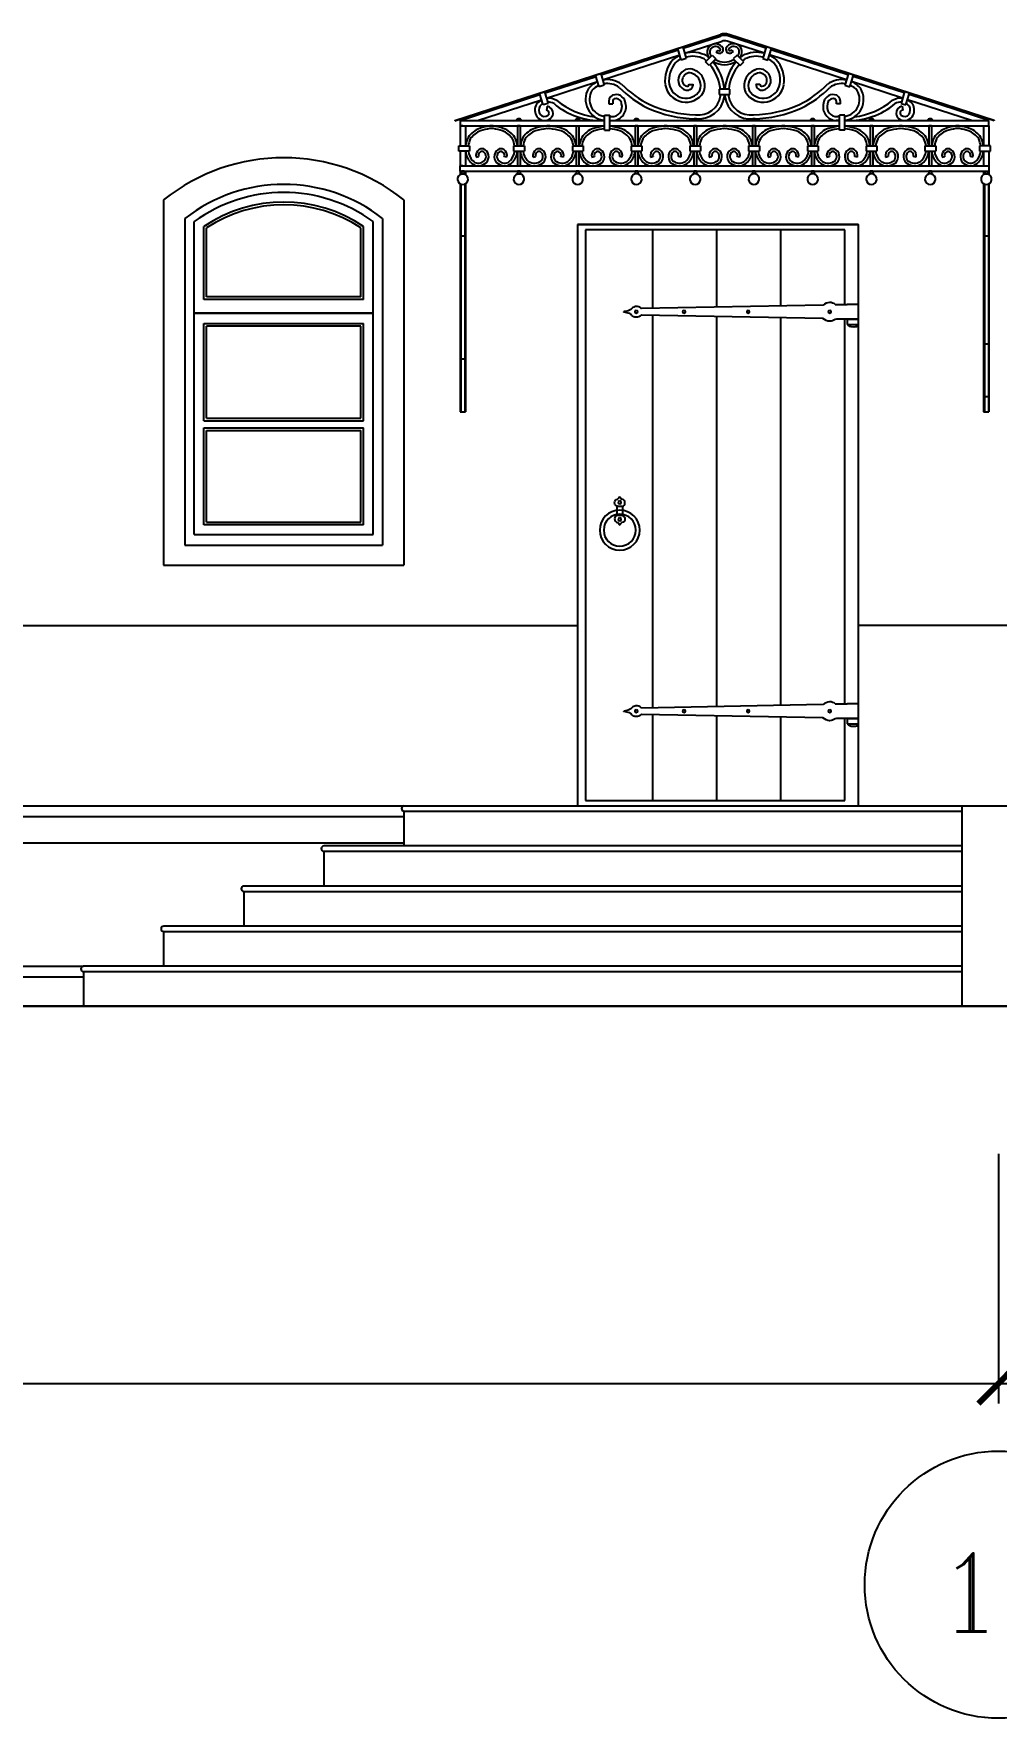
# Model space of a CAD drawing. Header units: millimetres. Extents: x 60 to 102290, y 34 to 65730.
# Drawn here: x 40968 to 44572, y 48708 to 55011 of the extents above; entities that cross this region are included whole.
import ezdxf

# ---------------------------------------------------------------- set-up
doc = ezdxf.new("R2010")
doc.units = ezdxf.units.MM
doc.linetypes.add('GOST2.303 6', pattern=[12, 8, -1.5, 1, -1.5])
doc.layers.add('axes', color=40, linetype='GOST2.303 6')
doc.layers.add('dim', color=4, linetype='Continuous')
doc.styles.add('GOST 2.304', font='romanc.shx', dxfattribs={"oblique": 15})
doc.dimstyles.new('SPDS', dxfattribs={"dimscale": 100, "dimtxt": 2.5, "dimasz": 1.5, "dimexe": 0.75, "dimexo": 0.625, "dimtad": 1, "dimdec": 0, "dimrnd": 0.001, "dimtxsty": 'GOST 2.304', "dimblk": 'ARCHTICK', "dimcen": 2.5, "dimdle": 0.75, "dimadec": 0, "dimazin": 2, "dimtfac": 0.75, "dimtdec": 0, "dimtmove": 1, "dimatfit": 3, "dimfxl": 1.25, "dimtolj": 1, "dimarcsym": 0})

# ---------------------------------------------------------------- blocks, each defined once
blk = doc.blocks.new('_ArchTick')
at = {"color": 0, "linetype": 'ByBlock', "const_width": 0.15}
blk.add_lwpolyline([(-0.5, -0.5), (0.5, 0.5)], dxfattribs=at)
blk = doc.blocks.new('*D5')
at = {"layer": 'Defpoints', "color": 0, "ltscale": 100, "transparency": 16777216}
for p in [(44579.6, 50883), (7379.6, 50856.3), (44579.6, 49960.4)]:
    blk.add_point(p, dxfattribs=at)
at = {"layer": 'dim', "color": 0, "lineweight": -2, "ltscale": 100, "transparency": 16777216}
for p, q in [((44579.6, 50820.5), (44579.6, 49885.4)), ((7379.6, 50793.8), (7379.6, 49885.4)), ((7304.6, 49960.4), (44654.6, 49960.4))]:
    blk.add_line(p, q, dxfattribs=at)
at = {"layer": 'dim', "color": 0, "lineweight": -2, "ltscale": 100, "transparency": 16777216, "xscale": 150, "yscale": 150, "zscale": 150, "rotation": 180}
blk.add_blockref('_ArchTick', (7379.6, 49960.4), dxfattribs=at)
at = {"layer": 'dim', "color": 0, "lineweight": -2, "ltscale": 100, "transparency": 16777216, "xscale": 150, "yscale": 150, "zscale": 150}
blk.add_blockref('_ArchTick', (44579.6, 49960.4), dxfattribs=at)
at = {"layer": 'dim', "color": 0, "ltscale": 100, "transparency": 16777216, "insert": (25979.6, 50147.9), "char_height": 250, "attachment_point": 5, "style": 'GOST 2.304'}
blk.add_mtext('\\A1;37200', dxfattribs=at)

msp = doc.modelspace()

# ---------------------------------------------------------------- linework, layer by layer
at = {"ltscale": 100}
for p, q in [((42544.6, 54686.2), (43539.2, 55008.7)), ((44564.6, 54686.2), (43570, 55008.7)), ((41454.2, 54389.1), (41454.2, 53022)), ((42354.2, 54389.1), (42354.2, 53022)), ((41534.2, 54319.4), (41534.2, 53097)), ((42274.2, 54319.4), (42274.2, 53097)), ((43004.6, 54297), (43004.6, 52122)), ((44054.6, 54297), (43004.6, 54297)), ((43004.6, 54297), (43004.6, 52122)), ((43004.6, 54297), (43004.6, 52122)), ((44054.6, 54297), (43004.6, 54297)), ((44054.6, 54297), (44054.6, 52122)), ((44054.6, 54297), (44054.6, 52122)), ((44054.6, 54297), (44054.6, 52122)), ((41534.2, 53097), (42274.2, 53097)), ((41534.2, 53097), (42274.2, 53097)), ((41454.2, 53022), (42354.2, 53022)), ((39187.4, 52797), (41043.1, 52797)), ((41043.1, 52797), (43004.6, 52797)), ((45339.6, 52797), (44054.2, 52797)), ((37429, 52122), (41043.1, 52122)), ((41043.1, 52122), (45339.6, 52122)), ((42354.6, 51972), (42354.6, 52102)), ((44444.2, 51372), (44444.2, 52122)), ((41043.1, 51982), (37429, 51982)), ((42354.6, 51982), (41043.1, 51982)), ((44444.2, 51972), (42054.6, 51972)), ((42054.6, 51952), (42054.6, 51822)), ((44444.2, 51822), (41754.6, 51822)), ((41754.6, 51802), (41754.6, 51672)), ((44444.2, 51672), (41454.6, 51672)), ((41454.6, 51652), (41454.6, 51522)), ((37267.5, 51522), (41154.6, 51522)), ((44444.2, 51522), (41154.6, 51522)), ((41154.6, 51502), (41154.6, 51372)), ((29324.8, 51481.8), (41154.6, 51481.8)), ((48277.5, 51372), (3667.2, 51372)), ((6499.3, 51372), (45459.6, 51372))]:
    msp.add_line(p, q, dxfattribs=at)
at = {"ltscale": 4}
for p, q in [((42544.6, 54685.1), (43539.2, 55007.6)), ((43399.6, 54957.1), (43539.2, 55002.4)), ((43405.3, 54937.9), (43545.3, 54983.3)), ((43703.8, 54937.9), (43563.8, 54983.3)), ((44564.6, 54685.1), (43570, 55007.6)), ((43709.5, 54957.1), (43570, 55002.4)), ((43092.4, 54857.5), (43380.7, 54951)), ((43098.1, 54838.3), (43386.6, 54931.9)), ((43379.3, 54955.8), (43398.2, 54961.9)), ((43392.6, 54912.4), (43379.3, 54955.8)), ((43411.2, 54918.1), (43392.6, 54912.4)), ((43398.2, 54961.9), (43411.2, 54918.1)), ((43482.8, 54906.2), (43507.8, 54930.9)), ((43496.6, 54892), (43482.8, 54906.2)), ((43521.8, 54916.6), (43496.6, 54892)), ((43507.8, 54930.9), (43521.8, 54916.6)), ((43522.8, 54944.3), (43531.3, 54949.5)), ((43577.7, 54950.1), (43586.3, 54945.1)), ((43601.3, 54930.9), (43587.4, 54916.6)), ((43587.4, 54916.6), (43612.5, 54892)), ((43626.4, 54906.2), (43601.3, 54930.9)), ((43612.5, 54892), (43626.4, 54906.2)), ((43710.9, 54961.9), (43698, 54918.1)), ((43698, 54918.1), (43716.5, 54912.4)), ((43729.9, 54955.8), (43710.9, 54961.9)), ((43716.5, 54912.4), (43729.9, 54955.8)), ((44011.1, 54838.3), (43722.5, 54931.9)), ((44016.7, 54857.5), (43728.4, 54951)), ((42882.4, 54789.4), (43073.5, 54851.4)), ((43072, 54856.1), (43091, 54862.3)), ((43085.4, 54812.8), (43072, 54856.1)), ((43091, 54862.3), (43103.9, 54818.5)), ((44018.2, 54862.3), (44005.2, 54818.5)), ((44037.1, 54856.1), (44018.2, 54862.3)), ((44023.8, 54812.8), (44037.1, 54856.1)), ((44226.8, 54789.4), (44035.7, 54851.4)), ((42564.6, 54686.4), (42863.4, 54783.3)), ((42862, 54788), (42881, 54794)), ((42875.4, 54744.4), (42862, 54788)), ((42881, 54794), (42894, 54750.1)), ((42888, 54770.2), (43079.4, 54832.3)), ((43103.9, 54818.5), (43085.4, 54812.8)), ((43422, 54821.5), (43437, 54821.5)), ((43574.5, 54803.7), (43534.4, 54803.7)), ((43534.4, 54803.7), (43534.4, 54783.7)), ((43534.4, 54783.7), (43574.5, 54783.7)), ((43574.5, 54783.7), (43574.5, 54803.7)), ((43687.2, 54821.5), (43672.2, 54821.5)), ((44005.2, 54818.5), (44023.8, 54812.8)), ((44221.1, 54770.2), (44029.8, 54832.3)), ((44228.2, 54794.2), (44215.2, 54750.1)), ((44247.2, 54788), (44228.2, 54794.2)), ((44233.7, 54744.4), (44247.2, 54788)), ((44544.6, 54686.4), (44245.7, 54783.3)), ((42629.4, 54686.4), (42869.3, 54764.1)), ((42894, 54750.1), (42875.4, 54744.4)), ((42889.8, 54739.7), (42887.4, 54724.9)), ((43120.8, 54748.5), (43135.8, 54748.9)), ((43988.4, 54748.5), (43973.4, 54748.9)), ((44215.2, 54750.1), (44233.7, 54744.4)), ((44219.3, 54739.7), (44221.8, 54724.9)), ((44479.7, 54686.4), (44239.8, 54764.1)), ((42544.6, 54686.2), (42544.6, 54685.1)), ((42564.6, 54686.4), (43104.6, 54686.4)), ((42564.6, 54686.4), (42564.6, 54666.4)), ((42564.6, 54666.4), (42864.7, 54666.4)), ((42584.4, 54666.4), (42584.4, 54591)), ((42864.7, 54666.4), (43104.6, 54666.4)), ((43104.6, 54650.2), (43104.6, 54706.6)), ((43104.6, 54706.6), (43124.6, 54706.6)), ((43104.6, 54650.2), (43124.6, 54650.2)), ((43124.6, 54650.2), (43124.6, 54706.6)), ((43124.6, 54701.4), (43131.1, 54701.4)), ((43124.6, 54686.4), (43984.6, 54686.4)), ((43124.6, 54686.4), (43136.7, 54686.4)), ((43124.6, 54666.4), (43166, 54666.4)), ((43166, 54666.4), (43615.7, 54666.4)), ((43615.7, 54666.4), (43984.6, 54666.4)), ((43984.6, 54686.4), (43972.4, 54686.4)), ((43984.6, 54701.4), (43978.1, 54701.4)), ((43984.6, 54650.2), (43984.6, 54706.6)), ((44004.6, 54706.6), (43984.6, 54706.6)), ((44004.6, 54650.2), (43984.6, 54650.2)), ((44004.6, 54650.2), (44004.6, 54706.6)), ((44004.6, 54686.4), (44544.6, 54686.4)), ((44004.6, 54666.4), (44035.8, 54666.4)), ((44035.8, 54666.4), (44051.9, 54666.4)), ((44051.9, 54666.4), (44348.4, 54666.4)), ((44348.4, 54666.4), (44544.6, 54666.4)), ((44544.6, 54666.4), (44544.6, 54686.4)), ((44564.6, 54686.2), (44564.6, 54685.1)), ((42559.6, 54591), (42599.8, 54591)), ((42559.6, 54571), (42559.6, 54591)), ((42599.8, 54591), (42599.8, 54571)), ((42764.7, 54591), (42764.7, 54571)), ((42764.7, 54591), (42805, 54591)), ((42805, 54591), (42805, 54571)), ((42984.7, 54591), (42984.7, 54571)), ((42984.7, 54591), (43025, 54591)), ((43025, 54591), (43025, 54571)), ((43204.7, 54591), (43204.7, 54571)), ((43204.7, 54591), (43245, 54591)), ((43245, 54591), (43245, 54571)), ((43424.7, 54591), (43424.7, 54571)), ((43424.7, 54591), (43465, 54591)), ((43465, 54591), (43465, 54571)), ((43644.7, 54591), (43644.7, 54571)), ((43644.7, 54591), (43685, 54591)), ((43685, 54591), (43685, 54571)), ((43864.7, 54591), (43864.7, 54571)), ((43864.7, 54591), (43905, 54591)), ((43905, 54591), (43905, 54571)), ((44084.7, 54591), (44084.7, 54571)), ((44084.7, 54591), (44125, 54591)), ((44125, 54591), (44125, 54571)), ((44304.7, 54591), (44304.7, 54571)), ((44304.7, 54591), (44304.7, 54571)), ((44304.7, 54591), (44345, 54591)), ((44345, 54591), (44345, 54571)), ((44345, 54591), (44345, 54571)), ((44549.7, 54591), (44509.3, 54591)), ((44509.3, 54591), (44509.3, 54571)), ((44549.7, 54571), (44549.7, 54591)), ((42599.8, 54571), (42559.6, 54571)), ((42584.4, 54571), (42584.4, 54516.4)), ((42624.2, 54548.8), (42633.9, 54551.2)), ((42739.7, 54548.8), (42730, 54551.2)), ((42764.7, 54571), (42805, 54571)), ((42837.4, 54548.8), (42847.1, 54551.2)), ((42951.8, 54548.8), (42942, 54551.2)), ((42984.7, 54571), (43025, 54571)), ((43057.4, 54548.8), (43067.1, 54551.2)), ((43171.8, 54548.8), (43162, 54551.2)), ((43204.7, 54571), (43245, 54571)), ((43277.4, 54548.8), (43287.1, 54551.2)), ((43391.8, 54548.8), (43382, 54551.2)), ((43424.7, 54571), (43465, 54571)), ((43497.4, 54548.8), (43507.1, 54551.2)), ((43611.8, 54548.8), (43602.1, 54551.2)), ((43644.7, 54571), (43685, 54571)), ((43717.4, 54548.8), (43727.1, 54551.2)), ((43831.8, 54548.8), (43822.1, 54551.2)), ((43864.7, 54571), (43905, 54571)), ((43937.4, 54548.8), (43947.1, 54551.2)), ((44051.8, 54548.8), (44042.1, 54551.2)), ((44084.7, 54571), (44125, 54571)), ((44157.4, 54548.8), (44167.1, 54551.2)), ((44271.8, 54548.8), (44262.1, 54551.2)), ((44304.7, 54571), (44345, 54571)), ((44369.2, 54548.8), (44378.9, 54551.2)), ((44484.7, 54548.8), (44475, 54551.2)), ((44509.3, 54571), (44549.7, 54571)), ((42564.6, 54516.4), (44544.6, 54516.4)), ((42564.6, 54496.4), (42564.6, 54516.4)), ((42564.6, 54496.4), (44544.6, 54496.4)), ((42564.6, 54496.4), (42564.6, 54484.3)), ((42567.2, 54485.5), (42567.2, 54496.4)), ((42569.5, 54486.4), (42579.5, 54486.4)), ((42582.2, 54485.5), (42582.2, 54496.4)), ((42584.6, 54496.4), (42584.6, 54484.4)), ((42779.6, 54486.4), (42789.6, 54486.4)), ((44524.6, 54496.4), (44524.6, 54484.3)), ((44527.2, 54485.5), (44527.2, 54496.4)), ((44539.7, 54486.4), (44529.7, 54486.4)), ((44542.2, 54485.5), (44542.2, 54496.4)), ((44544.6, 54516.4), (44544.6, 54496.4)), ((44544.6, 54496.4), (44544.6, 54484.4)), ((42564.6, 54449.7), (42564.6, 53596.3)), ((42567.2, 54448.4), (42567.2, 53596.3)), ((42582.2, 54448.4), (42582.2, 53596.3)), ((42584.6, 54449.6), (42584.6, 53596.3)), ((44524.6, 54449.7), (44524.6, 53596.3)), ((44527.2, 54448.4), (44527.2, 53596.3)), ((44542.2, 54448.4), (44542.2, 53596.3)), ((44544.6, 54449.6), (44544.6, 53596.3)), ((41569.2, 53137), (41569.2, 54308.2)), ((41605.2, 54017), (41605.2, 54289.5)), ((41615.2, 54027), (41615.2, 54284.1)), ((42193.2, 54027), (42193.2, 54284.1)), ((42203.2, 54017), (42203.2, 54289.5)), ((42239.2, 53137), (42239.2, 54308.2)), ((42567.2, 54254.5), (42582.2, 54254.5)), ((44527.2, 54254.5), (44542.2, 54254.5)), ((42193.2, 54027), (41615.2, 54027)), ((42239.2, 53966), (41569.2, 53966)), ((42239.2, 53964), (41569.2, 53964)), ((42203.2, 54017), (41605.2, 54017)), ((41605.2, 53563), (41605.2, 53927)), ((41605.2, 53927), (42203.2, 53927)), ((42193.2, 53917), (41615.2, 53917)), ((41615.2, 53573), (41615.2, 53917)), ((42193.2, 53573), (42193.2, 53917)), ((42203.2, 53563), (42203.2, 53927)), ((44527.2, 53851), (44542.2, 53851)), ((42567.2, 53794), (42582.2, 53794)), ((44524.6, 53653.3), (44544.6, 53653.3)), ((42564.6, 53596.3), (42584.6, 53596.3)), ((44524.6, 53596.3), (44544.6, 53596.3)), ((41605.2, 53563), (42203.2, 53563)), ((41605.2, 53537), (42203.2, 53537)), ((41605.2, 53173), (41605.2, 53537)), ((41615.2, 53573), (42193.2, 53573)), ((41615.2, 53183), (41615.2, 53527)), ((41615.2, 53527), (42193.2, 53527)), ((42193.2, 53183), (42193.2, 53527)), ((42203.2, 53173), (42203.2, 53537)), ((41569.2, 53137), (42239.2, 53137)), ((42203.2, 53173), (41605.2, 53173)), ((41615.2, 53183), (42193.2, 53183)), ((37429, 52081.8), (41043.1, 52081.8)), ((41043.1, 52081.8), (42354.6, 52081.8)), ((42354.6, 52102), (44444.2, 52102)), ((42054.6, 51952), (44444.2, 51952)), ((41754.6, 51802), (44444.2, 51802)), ((41454.6, 51652), (44444.2, 51652)), ((41154.6, 51502), (44444.2, 51502))]:
    msp.add_line(p, q, dxfattribs=at)
at = {"ltscale": 4, "extrusion": (1, 0, 0)}
for p, q in [((42564.6, 54666.4), (42564.6, 54591)), ((42779.6, 54666.4), (42779.6, 54591)), ((42789.6, 54666.4), (42789.6, 54591)), ((42999.6, 54666.4), (42999.6, 54591)), ((43009.6, 54666.4), (43009.6, 54591)), ((43219.6, 54666.4), (43219.6, 54591)), ((43229.6, 54666.4), (43229.6, 54591)), ((43439.6, 54666.4), (43439.6, 54591)), ((43449.6, 54666.4), (43449.6, 54591)), ((43659.6, 54666.4), (43659.6, 54591)), ((43669.6, 54666.4), (43669.6, 54591)), ((43879.6, 54666.4), (43879.6, 54591)), ((43889.6, 54666.4), (43889.6, 54591)), ((44099.6, 54666.4), (44099.6, 54591)), ((44109.6, 54666.4), (44109.6, 54591)), ((44319.6, 54666.4), (44319.6, 54591)), ((44329.6, 54666.4), (44329.6, 54591)), ((44524.6, 54666.4), (44524.6, 54605.6)), ((44544.6, 54666.4), (44544.6, 54605.6)), ((44524.6, 54605.6), (44524.6, 54591)), ((44544.6, 54605.6), (44544.6, 54591)), ((42564.6, 54571), (42564.6, 54516.4)), ((42779.6, 54571), (42779.6, 54516.4)), ((42789.6, 54571), (42789.6, 54516.4)), ((42999.6, 54571), (42999.6, 54516.4)), ((43009.6, 54571), (43009.6, 54516.4)), ((43219.6, 54571), (43219.6, 54516.4)), ((43229.6, 54571), (43229.6, 54516.4)), ((43439.6, 54571), (43439.6, 54516.4)), ((43449.6, 54571), (43449.6, 54516.4)), ((43659.6, 54571), (43659.6, 54516.4)), ((43669.6, 54571), (43669.6, 54516.4)), ((43879.6, 54571), (43879.6, 54516.4)), ((43889.6, 54571), (43889.6, 54516.4)), ((44099.6, 54571), (44099.6, 54516.4)), ((44109.6, 54571), (44109.6, 54516.4)), ((44319.6, 54571), (44319.6, 54516.4)), ((44329.6, 54571), (44329.6, 54516.4)), ((44524.6, 54571), (44524.6, 54516.4)), ((44544.6, 54571), (44544.6, 54516.4)), ((42569.5, 54496.4), (42569.5, 54486.4)), ((42579.5, 54496.4), (42579.5, 54486.4)), ((42779.6, 54496.4), (42779.6, 54486.4)), ((42789.6, 54496.4), (42789.6, 54486.4)), ((42999.6, 54496.4), (42999.6, 54486.4)), ((43009.6, 54496.4), (43009.6, 54486.4)), ((43219.6, 54496.4), (43219.6, 54486.4)), ((43229.6, 54496.4), (43229.6, 54486.4)), ((43439.6, 54496.4), (43439.6, 54486.4)), ((43449.6, 54496.4), (43449.6, 54486.4)), ((43659.6, 54496.4), (43659.6, 54486.4)), ((43669.6, 54496.4), (43669.6, 54486.4)), ((43879.6, 54496.4), (43879.6, 54486.4)), ((43889.6, 54496.4), (43889.6, 54486.4)), ((44099.6, 54496.4), (44099.6, 54486.4)), ((44109.6, 54496.4), (44109.6, 54486.4)), ((44319.6, 54496.4), (44319.6, 54486.4)), ((44329.6, 54496.4), (44329.6, 54486.4))]:
    msp.add_line(p, q, dxfattribs=at)
at = {"ltscale": 4, "extrusion": (0, 1, 0)}
for p, q in [((42574.6, 54666.4), (42564.6, 54666.4)), ((42789.6, 54666.4), (42779.6, 54666.4)), ((43229.6, 54666.4), (43219.6, 54666.4)), ((43449.6, 54666.4), (43439.6, 54666.4)), ((43669.6, 54666.4), (43659.6, 54666.4)), ((43889.6, 54666.4), (43879.6, 54666.4)), ((44109.6, 54666.4), (44099.6, 54666.4)), ((44329.6, 54666.4), (44319.6, 54666.4)), ((42574.7, 54516.4), (42564.6, 54516.4)), ((42579.5, 54496.4), (42569.5, 54496.4)), ((42579.5, 54486.4), (42569.5, 54486.4)), ((42789.6, 54496.4), (42779.6, 54496.4)), ((42789.6, 54486.4), (42779.6, 54486.4)), ((43009.6, 54496.4), (42999.6, 54496.4)), ((43009.6, 54486.4), (42999.6, 54486.4)), ((43229.6, 54496.4), (43219.6, 54496.4)), ((43229.6, 54486.4), (43219.6, 54486.4)), ((43449.6, 54496.4), (43439.6, 54496.4)), ((43449.6, 54486.4), (43439.6, 54486.4)), ((43669.6, 54496.4), (43659.6, 54496.4)), ((43669.6, 54486.4), (43659.6, 54486.4)), ((43889.6, 54496.4), (43879.6, 54496.4)), ((43889.6, 54486.4), (43879.6, 54486.4)), ((44109.6, 54496.4), (44099.6, 54496.4)), ((44109.6, 54486.4), (44099.6, 54486.4)), ((44329.6, 54496.4), (44319.6, 54496.4)), ((44329.6, 54486.4), (44319.6, 54486.4)), ((44529.7, 54486.4), (44539.7, 54486.4))]:
    msp.add_line(p, q, dxfattribs=at)
at = {"ltscale": 4, "extrusion": (-1, 0, 0)}
for p, q in [((44529.7, 54496.4), (44529.7, 54486.4)), ((44539.7, 54496.4), (44539.7, 54486.4))]:
    msp.add_line(p, q, dxfattribs=at)
for p, q in [((43152.2, 53208.5), (43152.2, 53243)), ((43152.2, 53243), (43172.2, 53243)), ((43172.2, 53208.5), (43152.2, 53208.5)), ((43172.2, 53243), (43172.2, 53208.5))]:
    msp.add_line(p, q)
at = {"ltscale": 100}
for points in [[(43004.6, 54297), (44054.6, 54297)], [(43792.1, 54297), (44054.6, 54297), (44054.6, 52122)]]:
    msp.add_lwpolyline(points, dxfattribs=at)
at = {"ltscale": 4}
for centre, radius, start, end in [((43520.8, 54939.7), 33.2, 42.979, 151.94393), ((43554.6, 54960), 50, 72.03511, 107.96489), ((43554.6, 54954.8), 50, 72.03511, 107.96489), ((43554.6, 54958.2), 26.8, 69.77913, 110.22087), ((43573.8, 54952.3), 14.4, 132.6051, 330.02293), ((43588.4, 54940.5), 33.2, 29.4654, 138.43033), ((43588.5, 54940.3), 23.3, 32.80747, 138.89736), ((43444.9, 54837.4), 113.4, 136.84469, 188.62794), ((43445.5, 54837.3), 99, 138.06881, 188.47039), ((43434.6, 54829.4), 112.1, 115.14357, 130.24648), ((43435, 54828.4), 98.1, 116.35851, 130.06434), ((43434.6, 54829.4), 112.1, 61.67089, 105.07859), ((43435, 54828.4), 98.1, 63.84316, 104.95276), ((43370.6, 54785.8), 169.3, 46.95745, 50.52465), ((43370.9, 54786), 184, 46.7821, 50.55418), ((43525.5, 54942.7), 36.2, 159.72251, 215.09861), ((43554.2, 54971.1), 76.4, 220.15555, 221.67265), ((43526.5, 54942.9), 27.2, 163.74212, 212.43936), ((43520.9, 54939.5), 23.4, 43.99031, 151.69509), ((43554.2, 54971.2), 66.4, 220.17652, 221.2567), ((43370.9, 54786), 184, 5.5241, 40.5831), ((43554.2, 54971.1), 76.4, 236.69503, 303.69313), ((43554.2, 54971.2), 66.4, 238.60158, 301.8189), ((43535.1, 54951.9), 14.4, 211.38641, 48.80423), ((43535.1, 54952), 4.53, 212.88589, 54.69995), ((43735.5, 54788.1), 180.6, 139.34809, 175.04256), ((43573.8, 54952.3), 4.44, 131.51559, 329.95312), ((43554.2, 54971.2), 66.4, 319.15364, 320.80921), ((43584.8, 54943.3), 25.2, 326.14097, 22.5823), ((43554.2, 54971.1), 76.4, 318.70891, 321.5476), ((43735.5, 54788.1), 180.6, 129.18862, 133.03266), ((43584.8, 54943.3), 35.2, 326.14097, 22.5823), ((43674.6, 54829.4), 112.1, 74.92141, 118.32911), ((43738.6, 54785.8), 169.3, 129.47535, 133.04255), ((43674.2, 54828.4), 98.1, 75.04724, 116.15684), ((43674.2, 54828.4), 98.1, 49.93566, 63.64149), ((43674.6, 54829.4), 112.1, 49.75352, 64.85643), ((43663.7, 54837.3), 99, 351.52961, 41.93119), ((43664.3, 54837.4), 113.4, 351.37206, 43.15531), ((43115.8, 54747.5), 91.7, 54.43929, 100.97702), ((43418.6, 54836.6), 37.6, 153.15323, 258.11919), ((43423.7, 54837.5), 41.8, 64.44891, 157.5098), ((43418.6, 54836.6), 22.7, 150.52151, 257.08014), ((43423.7, 54837.5), 26.9, 62.63444, 157.44866), ((43418.1, 54817), 47.9, 336.86733, 67.95947), ((43418.1, 54817), 62.9, 336.86733, 67.95947), ((43370.6, 54785.8), 169.3, 6.08034, 40.2426), ((43738.6, 54785.8), 169.3, 139.7574, 173.91966), ((43691.1, 54817), 62.9, 112.04053, 203.13267), ((43691.1, 54817), 47.9, 112.04053, 203.13267), ((43685.5, 54837.5), 41.8, 22.4902, 115.55109), ((43685.4, 54837.5), 26.9, 22.55134, 117.36556), ((43690.5, 54836.6), 22.7, 282.91986, 29.47849), ((43690.6, 54836.6), 37.6, 281.88081, 26.84677), ((43993.4, 54747.5), 91.7, 79.02298, 125.56071), ((43113.4, 54765.5), 79.4, 149.7532, 263.63871), ((43115.8, 54747.5), 91.7, 113.27405, 140.72938), ((43113.4, 54765.5), 64.4, 149.7532, 262.14787), ((43115.4, 54748.8), 75.9, 114.59036, 139.34578), ((43115.4, 54748.8), 75.9, 53.80083, 99.84765), ((43144.8, 54759.1), 23.8, 93.3482, 180.12422), ((43148, 54746.8), 36.4, 6.28491, 97.30014), ((43452, 55100), 411.4, 224.83028, 243.38662), ((43455.6, 55106), 403.4, 224.73856, 243.30575), ((43409.5, 54832.7), 77.8, 189.12447, 328.64523), ((43409.6, 54832.8), 62.9, 189.22009, 326.52907), ((43414.9, 54821.5), 22.1, 259.48587, 1.08022), ((43414.9, 54821.5), 7.1, 259.48587, 1.08022), ((43456.9, 54790.8), 98.8, 263.38611, 351.24916), ((43456.8, 54790.9), 83.9, 262.55229, 351.21516), ((43370.6, 54785.8), 169.3, 357.37777, 359.30153), ((43370.9, 54786), 184, 356.80422, 359.2865), ((43735.5, 54788.1), 180.6, 181.39487, 183.92503), ((43651.9, 54789.4), 97.5, 188.06069, 276.92404), ((43738.6, 54785.8), 169.3, 180.69847, 182.62223), ((43652.4, 54790.9), 83.9, 188.78484, 277.44771), ((43699.6, 54832.7), 77.8, 211.35477, 350.87553), ((43699.5, 54832.8), 62.9, 213.47093, 350.77991), ((43694.3, 54821.5), 22.1, 178.91978, 280.51413), ((43694.3, 54821.5), 7.1, 178.91978, 280.51413), ((43653.5, 55106), 403.4, 296.69425, 315.26144), ((43657.2, 55100), 411.4, 296.61338, 315.16972), ((43961.1, 54746.8), 36.4, 82.69986, 173.71509), ((43993.7, 54748.8), 75.9, 80.15235, 126.19917), ((43964.4, 54759.1), 23.8, 359.87578, 86.6518), ((43995.8, 54765.5), 79.4, 276.36129, 30.2468), ((43995.8, 54765.5), 64.4, 277.85213, 30.2468), ((43993.7, 54748.8), 75.9, 40.65422, 65.40964), ((43993.4, 54747.5), 91.7, 39.27062, 66.72595), ((42890.9, 54725.4), 46.6, 151.17152, 212.91383), ((42895.7, 54710.2), 59.2, 116.20272, 140.48171), ((42891.6, 54725.4), 32.3, 153.79729, 209.39506), ((42895.3, 54711.7), 43, 119.68804, 139.42654), ((42886.3, 54713.8), 11.1, 353.69844, 84.76431), ((42895.7, 54710.2), 59.2, 58.62732, 97.09442), ((42886.4, 54713.8), 26.1, 353.67059, 82.43921), ((42895.3, 54711.7), 43, 61.09191, 93.52536), ((42880, 54717.2), 18, 321.86492, 345.13276), ((42882.9, 54715.9), 29.8, 313.63871, 350.36539), ((43088.3, 54952.5), 266.3, 229.70861, 272.26692), ((43108.2, 54987.6), 290.7, 231.31796, 262.29629), ((43238.5, 54752), 117.8, 176.54247, 181.69502), ((43134.6, 54737.6), 36.3, 264.33935, 18.75356), ((43238.5, 54752), 102.8, 176.54247, 181.69502), ((43144.6, 54759.1), 8.7, 93.0528, 186.08066), ((43134.7, 54737.5), 51.2, 272.20131, 14.96811), ((43148.2, 54747.3), 20.9, 5.38524, 101.3489), ((43457.7, 55166.9), 474.4, 246.38384, 268.52345), ((43457.8, 55167.5), 460, 246.50219, 268.51648), ((43651.3, 55167.5), 460, 271.48352, 293.49781), ((43651.4, 55166.9), 474.4, 271.47655, 293.61616), ((43974.4, 54737.5), 51.2, 165.03189, 267.79869), ((43974.5, 54737.6), 36.3, 161.24644, 275.66065), ((43960.9, 54747.3), 20.9, 78.6511, 174.61476), ((43964.6, 54759.1), 8.7, 353.91934, 86.9472), ((43870.7, 54752), 102.8, 358.30498, 3.45753), ((43870.7, 54752), 117.8, 358.30498, 3.45753), ((44020.9, 54952.5), 266.3, 267.73308, 310.29139), ((44001, 54987.6), 290.7, 277.70371, 308.68204), ((44213.4, 54710.2), 59.2, 82.90558, 121.37268), ((44213.9, 54711.7), 43, 86.47464, 118.90809), ((44222.8, 54713.8), 26.1, 97.56079, 186.32941), ((44226.2, 54715.9), 29.8, 189.63461, 226.36129), ((44222.8, 54713.8), 11.1, 95.23569, 186.30156), ((44229.1, 54717.2), 18, 194.86724, 218.13508), ((44213.9, 54711.7), 43, 40.57346, 60.31196), ((44213.4, 54710.2), 59.2, 39.51829, 63.79728), ((44217.5, 54725.4), 32.3, 330.60494, 26.20271), ((44218.3, 54725.4), 46.6, 327.08617, 28.82848), ((42670.6, 54570.4), 92.4, 110.90328, 145.45466), ((42706.8, 54453.7), 214.5, 98.32383, 108.81967), ((42707.9, 54450.2), 208.2, 99.02269, 108.78037), ((42681.9, 54606.3), 50, 82.31826, 97.68174), ((42681.9, 54616.4), 50, 82.88778, 97.11222), ((42657.1, 54453.7), 214.5, 71.18033, 81.67617), ((42656, 54450.4), 208, 71.21454, 80.9824), ((42693.3, 54570.4), 92.4, 34.54534, 69.09672), ((42784.6, 54681.2), 11.5, 26.68791, 153.31209), ((42875.8, 54570.4), 92.4, 110.90328, 145.45466), ((42920.2, 54383.7), 283.8, 96.2929, 105.82185), ((42920.9, 54378.7), 278.9, 96.60349, 105.49494), ((42880.5, 54723.3), 36.9, 218.81924, 308.42784), ((42880.5, 54723.3), 21.9, 218.81924, 308.42784), ((42894.6, 54606), 50, 83.39651, 96.60349), ((42894.6, 54616.1), 50, 83.7071, 96.2929), ((42868.9, 54383.7), 283.8, 74.17815, 83.7071), ((42868.2, 54378.7), 278.9, 74.50506, 83.39651), ((42913.4, 54570.4), 92.4, 34.54534, 69.09672), ((43004.6, 54681.2), 11.5, 26.68791, 153.31209), ((43095.8, 54570.4), 92.4, 110.90328, 145.45466), ((43140.2, 54383.7), 283.8, 97.21164, 105.82185), ((43140.9, 54378.7), 278.9, 97.48328, 105.49494), ((43088.9, 54383.7), 283.8, 74.17815, 82.78836), ((43088.2, 54378.7), 278.9, 74.50506, 82.51672), ((43133.4, 54570.4), 92.4, 34.54534, 69.09672), ((43224.6, 54681.2), 11.5, 26.68791, 153.31209), ((43315.8, 54570.4), 92.4, 110.90328, 145.45466), ((43360.2, 54383.7), 283.8, 96.2929, 105.82185), ((43360.9, 54378.7), 278.9, 96.60349, 105.49494), ((43334.6, 54606), 50, 83.39651, 96.60349), ((43334.6, 54616.1), 50, 83.7071, 96.2929), ((43308.9, 54383.7), 283.8, 74.17815, 83.7071), ((43308.3, 54378.7), 278.9, 74.50506, 83.39651), ((43353.4, 54570.4), 92.4, 34.54534, 69.09672), ((43444.6, 54681.2), 11.5, 26.68791, 153.31209), ((43535.8, 54570.4), 92.4, 110.90328, 145.45466), ((43580.2, 54383.7), 283.8, 96.2929, 105.82185), ((43580.9, 54378.7), 278.9, 96.60349, 105.49494), ((43554.6, 54606), 50, 83.39651, 96.60349), ((43554.6, 54616.1), 50, 83.7071, 96.2929), ((43528.9, 54383.7), 283.8, 74.17815, 83.7071), ((43528.3, 54378.7), 278.9, 74.50506, 83.39651), ((43573.4, 54570.4), 92.4, 34.54534, 69.09672), ((43664.6, 54681.2), 11.5, 26.68791, 153.31209), ((43755.8, 54570.4), 92.4, 110.90328, 145.45466), ((43800.2, 54383.7), 283.8, 96.2929, 105.82185), ((43800.9, 54378.7), 278.9, 96.60349, 105.49494), ((43774.6, 54606), 50, 83.39651, 96.60349), ((43774.6, 54616.1), 50, 83.7071, 96.2929), ((43748.9, 54383.7), 283.8, 74.17815, 83.7071), ((43748.3, 54378.7), 278.9, 74.50506, 83.39651), ((43793.4, 54570.4), 92.4, 34.54534, 69.09672), ((43884.6, 54681.2), 11.5, 26.68791, 153.31209), ((43975.8, 54570.4), 92.4, 110.90328, 145.45466), ((44020.2, 54383.7), 283.8, 97.21164, 105.82185), ((44020.9, 54378.7), 278.9, 97.48328, 105.49494), ((43969, 54383.7), 283.8, 74.17815, 82.78836), ((43968.3, 54378.7), 278.9, 74.50506, 82.51672), ((44013.4, 54570.4), 92.4, 34.54534, 69.09672), ((44104.6, 54681.2), 11.5, 26.68791, 153.31209), ((44195.8, 54570.4), 92.4, 110.90328, 145.45466), ((44240.2, 54383.7), 283.8, 96.2929, 105.82185), ((44240.9, 54378.7), 278.9, 96.60349, 105.49494), ((44228.6, 54723.3), 36.9, 231.57216, 321.18076), ((44214.6, 54606), 50, 83.39651, 96.60349), ((44214.6, 54616.1), 50, 83.7071, 96.2929), ((44228.6, 54723.3), 21.9, 231.57216, 321.18076), ((44189, 54383.7), 283.8, 74.17815, 83.7071), ((44188.3, 54378.7), 278.9, 74.50506, 83.39651), ((44233.4, 54570.4), 92.4, 34.54534, 69.09672), ((44324.6, 54681.2), 11.5, 26.68791, 153.31209), ((44415.6, 54570.4), 92.4, 110.90328, 145.45466), ((44451.8, 54453.7), 214.5, 98.32383, 108.81967), ((44452.9, 54450.2), 208.2, 99.02269, 108.78037), ((44427, 54606.3), 50, 82.31826, 97.68174), ((44427, 54616.4), 50, 82.88778, 97.11222), ((44402.1, 54453.7), 214.5, 71.18033, 81.67617), ((44401.1, 54450.4), 208, 71.21454, 80.9824), ((44438.3, 54570.4), 92.4, 34.54534, 69.09672), ((42676.1, 54581), 91.7, 152.85489, 173.74121), ((42681.7, 54581), 86.9, 155.40999, 173.40571), ((42670.6, 54570.4), 82.5, 111.13416, 145.45345), ((42693.3, 54570.4), 82.5, 34.54655, 68.86584), ((42682.2, 54581), 86.9, 6.59429, 24.59001), ((42687.8, 54581), 91.7, 6.25879, 27.14511), ((42881.3, 54581), 91.7, 152.85489, 173.74121), ((42881.3, 54581), 81.7, 152.85489, 172.97175), ((42876.4, 54569.4), 83.5, 111.02138, 144.22755), ((42912.8, 54569.4), 83.5, 35.77245, 68.97862), ((42907.8, 54581), 81.7, 7.02825, 27.14511), ((42907.8, 54581), 91.7, 6.25879, 27.14511), ((43101.3, 54581), 91.7, 152.85489, 173.74121), ((43101.3, 54581), 81.7, 152.85489, 172.97175), ((43096.4, 54569.4), 83.5, 111.02138, 144.22755), ((43132.8, 54569.4), 83.5, 35.77245, 68.97862), ((43127.8, 54581), 81.7, 7.02825, 27.14511), ((43127.8, 54581), 91.7, 6.25879, 27.14511), ((43321.3, 54581), 91.7, 152.85489, 173.74121), ((43321.3, 54581), 81.7, 152.85489, 172.97175), ((43316.4, 54569.4), 83.5, 111.02138, 144.22755), ((43352.8, 54569.4), 83.5, 35.77245, 68.97862), ((43347.8, 54581), 81.7, 7.02825, 27.14511), ((43347.8, 54581), 91.7, 6.25879, 27.14511), ((43541.3, 54581), 91.7, 152.85489, 173.74121), ((43541.3, 54581), 81.7, 152.85489, 172.97175), ((43536.4, 54569.4), 83.5, 111.02138, 144.22755), ((43572.8, 54569.4), 83.5, 35.77245, 68.97862), ((43567.8, 54581), 81.7, 7.02825, 27.14511), ((43567.8, 54581), 91.7, 6.25879, 27.14511), ((43761.3, 54581), 91.7, 152.85489, 173.74121), ((43761.3, 54581), 81.7, 152.85489, 172.97175), ((43756.4, 54569.4), 83.5, 111.02138, 144.22755), ((43792.8, 54569.4), 83.5, 35.77245, 68.97862), ((43787.9, 54581), 81.7, 7.02825, 27.14511), ((43787.9, 54581), 91.7, 6.25879, 27.14511), ((43981.3, 54581), 91.7, 152.85489, 173.74121), ((43981.3, 54581), 81.7, 152.85489, 172.97175), ((43976.4, 54569.4), 83.5, 111.02138, 144.22755), ((44012.8, 54569.4), 83.5, 35.77245, 68.97862), ((44007.9, 54581), 81.7, 7.02825, 27.14511), ((44007.9, 54581), 91.7, 6.25879, 27.14511), ((44201.3, 54581), 91.7, 152.85489, 173.74121), ((44201.3, 54581), 81.7, 152.85489, 172.97175), ((44196.4, 54569.4), 83.5, 111.02138, 144.22755), ((44232.8, 54569.4), 83.5, 35.77245, 68.97862), ((44227.9, 54581), 81.7, 7.02825, 27.14511), ((44227.9, 54581), 91.7, 6.25879, 27.14511), ((44421.1, 54581), 91.7, 152.85489, 173.74121), ((44426.7, 54581), 86.9, 155.40999, 173.40571), ((44415.6, 54570.4), 82.5, 111.13416, 145.45345), ((44438.3, 54570.4), 82.5, 34.54655, 68.86584), ((44427.2, 54581), 86.9, 6.59429, 24.59001), ((44432.8, 54581), 91.7, 6.25879, 27.14511), ((42655.9, 54579.3), 71.5, 186.63926, 222.70838), ((42652.9, 54576.9), 57.9, 185.89923, 224.08055), ((42633.1, 54554.4), 38, 218.40658, 306.22853), ((42633.1, 54554.4), 28, 219.13721, 308.53129), ((42649.5, 54555), 26.1, 120.43855, 193.95794), ((42649.5, 54555), 16.1, 120.43855, 193.95794), ((42647.1, 54560.1), 20.5, 56.28287, 121.80204), ((42647.2, 54559.8), 10.8, 61.98389, 122.57757), ((42639.8, 54551.4), 21.8, 299.58066, 55.30071), ((42639.7, 54551.3), 31.9, 299.84341, 54.02139), ((42724.2, 54551.3), 31.9, 125.97861, 240.15659), ((42724.1, 54551.4), 21.8, 124.69929, 240.41934), ((42716.8, 54560.1), 20.5, 58.19796, 123.71713), ((42730.8, 54554.4), 38, 233.77147, 321.59342), ((42716.7, 54559.8), 10.8, 57.42243, 118.01611), ((42730.8, 54554.4), 28, 231.46871, 320.86279), ((42714.4, 54555), 16.1, 346.04206, 59.56145), ((42714.4, 54555), 26.1, 346.04206, 59.56145), ((42711, 54576.9), 57.9, 315.91945, 354.10077), ((42708, 54579.3), 71.5, 317.29162, 353.36074), ((42682.2, 54581), 86.9, 349.74295, 353.37317), ((42861.1, 54579.3), 71.5, 186.63926, 222.70838), ((42861.1, 54579.3), 61.6, 187.74302, 222.70266), ((42843.1, 54565.3), 48.9, 224.9907, 301.66316), ((42843, 54565.2), 38.8, 225.51209, 302.37061), ((42862.7, 54555), 26.1, 120.43855, 193.95794), ((42862.7, 54555), 16.1, 120.43855, 193.95794), ((42860.3, 54560.1), 20.5, 56.28287, 121.80204), ((42860.4, 54559.8), 10.8, 61.98389, 122.57757), ((42853, 54551.4), 21.8, 299.58066, 55.30071), ((42853, 54551.3), 31.9, 299.84341, 54.02139), ((42936.2, 54551.3), 31.9, 125.97861, 240.15659), ((42936.1, 54551.4), 21.8, 124.69929, 240.41934), ((42928.8, 54560.1), 20.5, 58.19796, 123.71713), ((42946, 54565.3), 48.9, 238.33684, 315.0093), ((42928.8, 54559.8), 10.8, 57.42243, 118.01611), ((42946.1, 54565.2), 38.8, 237.62939, 314.48791), ((42926.5, 54555), 16.1, 346.04206, 59.56145), ((42926.5, 54555), 26.1, 346.04206, 59.56145), ((42928, 54579.3), 61.6, 317.29734, 352.25698), ((42928.1, 54579.3), 71.5, 317.29162, 353.36074), ((43081.1, 54579.3), 71.5, 186.63926, 222.70838), ((43081.1, 54579.3), 61.6, 187.74302, 222.70266), ((43063.1, 54565.3), 48.9, 224.9907, 301.66316), ((43063, 54565.2), 38.8, 225.51209, 302.37061), ((43082.7, 54555), 26.1, 120.43855, 193.95794), ((43082.7, 54555), 16.1, 120.43855, 193.95794), ((43080.3, 54560.1), 20.5, 56.28287, 121.80204), ((43080.4, 54559.8), 10.8, 61.98389, 122.57757), ((43073, 54551.4), 21.8, 299.58066, 55.30071), ((43073, 54551.3), 31.9, 299.84341, 54.02139), ((43156.2, 54551.3), 31.9, 125.97861, 240.15659), ((43156.1, 54551.4), 21.8, 124.69929, 240.41934), ((43148.9, 54560.1), 20.5, 58.19796, 123.71713), ((43166, 54565.3), 48.9, 238.33684, 315.0093), ((43148.8, 54559.8), 10.8, 57.42243, 118.01611), ((43166.1, 54565.2), 38.8, 237.62939, 314.48791), ((43146.5, 54555), 16.1, 346.04206, 59.56145), ((43146.5, 54555), 26.1, 346.04206, 59.56145), ((43148, 54579.3), 61.6, 317.29734, 352.25698), ((43148.1, 54579.3), 71.5, 317.29162, 353.36074), ((43301.1, 54579.3), 71.5, 186.63926, 222.70838), ((43301.1, 54579.3), 61.6, 187.74302, 222.70266), ((43283.1, 54565.3), 48.9, 224.9907, 301.66316), ((43283, 54565.2), 38.8, 225.51209, 302.37061), ((43302.7, 54555), 26.1, 120.43855, 193.95794), ((43302.7, 54555), 16.1, 120.43855, 193.95794), ((43300.3, 54560.1), 20.5, 56.28287, 121.80204), ((43300.4, 54559.8), 10.8, 61.98389, 122.57757), ((43293, 54551.4), 21.8, 299.58066, 55.30071), ((43293, 54551.3), 31.9, 299.84341, 54.02139), ((43376.2, 54551.3), 31.9, 125.97861, 240.15659), ((43376.1, 54551.4), 21.8, 124.69929, 240.41934), ((43368.9, 54560.1), 20.5, 58.19796, 123.71713), ((43386, 54565.3), 48.9, 238.33684, 315.0093), ((43368.8, 54559.8), 10.8, 57.42243, 118.01611), ((43386.1, 54565.2), 38.8, 237.62939, 314.48791), ((43366.5, 54555), 16.1, 346.04206, 59.56145), ((43366.5, 54555), 26.1, 346.04206, 59.56145), ((43368, 54579.3), 61.6, 317.29734, 352.25698), ((43368.1, 54579.3), 71.5, 317.29162, 353.36074), ((43521.1, 54579.3), 71.5, 186.63926, 222.70838), ((43521.1, 54579.3), 61.6, 187.74302, 222.70266), ((43503.1, 54565.3), 48.9, 224.9907, 301.66316), ((43503, 54565.2), 38.8, 225.51209, 302.37061), ((43522.7, 54555), 26.1, 120.43855, 193.95794), ((43522.7, 54555), 16.1, 120.43855, 193.95794), ((43520.3, 54560.1), 20.5, 56.28287, 121.80204), ((43520.4, 54559.8), 10.8, 61.98389, 122.57757), ((43513, 54551.4), 21.8, 299.58066, 55.30071), ((43513, 54551.3), 31.9, 299.84341, 54.02139), ((43596.2, 54551.3), 31.9, 125.97861, 240.15659), ((43596.1, 54551.4), 21.8, 124.69929, 240.41934), ((43588.9, 54560.1), 20.5, 58.19796, 123.71713), ((43606, 54565.3), 48.9, 238.33684, 315.0093), ((43588.8, 54559.8), 10.8, 57.42243, 118.01611), ((43606.1, 54565.2), 38.8, 237.62939, 314.48791), ((43586.5, 54555), 16.1, 346.04206, 59.56145), ((43586.5, 54555), 26.1, 346.04206, 59.56145), ((43588, 54579.3), 61.6, 317.29734, 352.25698), ((43588.1, 54579.3), 71.5, 317.29162, 353.36074), ((43741.1, 54579.3), 71.5, 186.63926, 222.70838), ((43741.1, 54579.3), 61.6, 187.74302, 222.70266), ((43723.1, 54565.3), 48.9, 224.9907, 301.66316), ((43723, 54565.2), 38.8, 225.51209, 302.37061), ((43742.7, 54555), 26.1, 120.43855, 193.95794), ((43742.7, 54555), 16.1, 120.43855, 193.95794), ((43740.3, 54560.1), 20.5, 56.28287, 121.80204), ((43740.4, 54559.8), 10.8, 61.98389, 122.57757), ((43733, 54551.4), 21.8, 299.58066, 55.30071), ((43733, 54551.3), 31.9, 299.84341, 54.02139), ((43816.2, 54551.3), 31.9, 125.97861, 240.15659), ((43816.1, 54551.4), 21.8, 124.69929, 240.41934), ((43808.9, 54560.1), 20.5, 58.19796, 123.71713), ((43826, 54565.3), 48.9, 238.33684, 315.0093), ((43808.8, 54559.8), 10.8, 57.42243, 118.01611), ((43826.1, 54565.2), 38.8, 237.62939, 314.48791), ((43806.5, 54555), 16.1, 346.04206, 59.56145), ((43806.5, 54555), 26.1, 346.04206, 59.56145), ((43808, 54579.3), 61.6, 317.29734, 352.25698), ((43808.1, 54579.3), 71.5, 317.29162, 353.36074), ((43961.1, 54579.3), 71.5, 186.63926, 222.70838), ((43961.1, 54579.3), 61.6, 187.74302, 222.70266), ((43943.1, 54565.3), 48.9, 224.9907, 301.66316), ((43943, 54565.2), 38.8, 225.51209, 302.37061), ((43962.7, 54555), 26.1, 120.43855, 193.95794), ((43962.7, 54555), 16.1, 120.43855, 193.95794), ((43960.3, 54560.1), 20.5, 56.28287, 121.80204), ((43960.4, 54559.8), 10.8, 61.98389, 122.57757), ((43953, 54551.4), 21.8, 299.58066, 55.30071), ((43953, 54551.3), 31.9, 299.84341, 54.02139), ((44036.2, 54551.3), 31.9, 125.97861, 240.15659), ((44036.1, 54551.4), 21.8, 124.69929, 240.41934), ((44028.9, 54560.1), 20.5, 58.19796, 123.71713), ((44046, 54565.3), 48.9, 238.33684, 315.0093), ((44028.8, 54559.8), 10.8, 57.42243, 118.01611), ((44046.1, 54565.2), 38.8, 237.62939, 314.48791), ((44026.5, 54555), 16.1, 346.04206, 59.56145), ((44026.5, 54555), 26.1, 346.04206, 59.56145), ((44028, 54579.3), 61.6, 317.29734, 352.25698), ((44028.1, 54579.3), 71.5, 317.29162, 353.36074), ((44181.1, 54579.3), 71.5, 186.63926, 222.70838), ((44181.1, 54579.3), 61.6, 187.74302, 222.70266), ((44163.1, 54565.3), 48.9, 224.9907, 301.66316), ((44163, 54565.2), 38.8, 225.51209, 302.37061), ((44182.7, 54555), 26.1, 120.43855, 193.95794), ((44182.7, 54555), 16.1, 120.43855, 193.95794), ((44180.3, 54560.1), 20.5, 56.28287, 121.80204), ((44180.4, 54559.8), 10.8, 61.98389, 122.57757), ((44173, 54551.4), 21.8, 299.58066, 55.30071), ((44173, 54551.3), 31.9, 299.84341, 54.02139), ((44256.2, 54551.3), 31.9, 125.97861, 240.15659), ((44256.1, 54551.4), 21.8, 124.69929, 240.41934), ((44248.9, 54560.1), 20.5, 58.19796, 123.71713), ((44266, 54565.3), 48.9, 238.33684, 315.0093), ((44248.8, 54559.8), 10.8, 57.42243, 118.01611), ((44266.1, 54565.2), 38.8, 237.62939, 314.48791), ((44246.5, 54555), 16.1, 346.04206, 59.56145), ((44246.5, 54555), 26.1, 346.04206, 59.56145), ((44248, 54579.3), 61.6, 317.29734, 352.25698), ((44248.1, 54579.3), 71.5, 317.29162, 353.36074), ((44400.9, 54579.3), 71.5, 186.63926, 222.70838), ((44398, 54576.9), 57.9, 185.89923, 224.08055), ((44378.1, 54554.4), 38, 218.40658, 306.22853), ((44378.1, 54554.4), 28, 219.13721, 308.53129), ((44394.5, 54555), 26.1, 120.43855, 193.95794), ((44394.5, 54555), 16.1, 120.43855, 193.95794), ((44392.1, 54560.1), 20.5, 56.28287, 121.80204), ((44392.2, 54559.8), 10.8, 61.98389, 122.57757), ((44384.8, 54551.4), 21.8, 299.58066, 55.30071), ((44384.8, 54551.3), 31.9, 299.84341, 54.02139), ((44469.2, 54551.3), 31.9, 125.97861, 240.15659), ((44469.1, 54551.4), 21.8, 124.69929, 240.41934), ((44461.8, 54560.1), 20.5, 58.19796, 123.71713), ((44475.8, 54554.4), 38, 233.77147, 321.59342), ((44461.8, 54559.8), 10.8, 57.42243, 118.01611), ((44475.8, 54554.4), 28, 231.46871, 320.86279), ((44459.4, 54555), 16.1, 346.04206, 59.56145), ((44459.4, 54555), 26.1, 346.04206, 59.56145), ((44456, 54576.9), 57.9, 315.91945, 354.10077), ((44453.1, 54579.3), 71.5, 317.29162, 353.36074), ((42574.5, 54467), 20, 104.50359, 75.49641), ((42784.6, 54467), 20, 104.50359, 75.49641), ((43004.6, 54467), 20, 104.50359, 75.49641), ((43224.6, 54467), 20, 104.50359, 75.49641), ((43444.6, 54467), 20, 104.50359, 75.49641), ((43664.6, 54467), 20, 104.50359, 75.49641), ((43884.6, 54467), 20, 104.50359, 75.49641), ((44104.6, 54467), 20, 104.50359, 75.49641), ((44324.6, 54467), 20, 104.50359, 75.49641), ((44534.7, 54467), 20, 104.50359, 75.49641), ((41904.2, 53847), 570, 54.00583, 125.99533), ((41904.2, 53847), 534, 55.95059, 124.05062), ((41904.2, 53847), 524, 56.5294, 123.47182)]:
    msp.add_arc(centre, radius, start, end, dxfattribs=at)
at = {"ltscale": 100}
for centre, radius, start, end in [((43554.6, 54961.1), 50, 72.03511, 107.96489), ((41904.2, 53827), 720, 51.31781, 128.68219), ((41904.2, 53847), 600, 51.92688, 128.07312), ((42354.9, 52112), 10, 90, 270), ((42054.9, 51962), 10, 90, 270), ((41754.9, 51812), 10, 90, 270), ((41454.9, 51662), 10, 90, 270), ((41154.9, 51512), 10, 90, 270)]:
    msp.add_arc(centre, radius, start, end, dxfattribs=at)
at = {"extrusion": (0, 0, -1)}
for centre, major_axis in [((43223.9, 53970.1), (0, 5.5)), ((43402.9, 53970.3), (0, 5.5)), ((43643, 53970.2), (0, 5.5)), ((43948.3, 53970.2), (0, 5.5)), ((43162.2, 53257.6), (0, 5.5)), ((43162.2, 53153.6), (0, 75)), ((43162.2, 53153.7), (0, 60)), ((43162.3, 53194), (0, 5.5)), ((43223.9, 52475.9), (0, 5.5)), ((43402.9, 52476.1), (0, 5.5)), ((43643, 52476), (0, 5.5)), ((43948.3, 52476), (0, 5.5))]:
    msp.add_ellipse(centre, major_axis=major_axis, ratio=1, dxfattribs=at)
for points in [[(43004.6, 54297), (43004.6, 54297), (43004.6, 52127), (43004.6, 52127)], [(44004.3, 54277.6), (44004.3, 54277.6), (43034.3, 54277.6), (43034.3, 54277.6)], [(43034.3, 54277.6), (43034.3, 54277.6), (43034.3, 52142.6), (43034.3, 52142.6)], [(43284.6, 54277.6), (43284.6, 54277.6), (43284.6, 53983.2), (43284.6, 53983.2)], [(43524.6, 54277.6), (43524.6, 54277.6), (43524.6, 53987.7), (43524.6, 53987.7)], [(43764.6, 54277.6), (43764.6, 54277.6), (43764.6, 53992), (43764.6, 53992)], [(44004.3, 53998), (44004.3, 53998), (44004.3, 54277.6), (44004.3, 54277.6)], [(44054.6, 54297), (44054.6, 54297), (44054.6, 52127), (44054.6, 52127)], [(43199, 53976.2), (43191.3, 53973.6), (43185.7, 53972.6), (43178, 53971.1)], [(43178, 53971.1), (43178, 53971.1), (43178, 53971.1), (43178, 53971.1)], [(43178, 53971.1), (43178, 53971.1), (43178, 53970.2), (43178, 53970.2)], [(43178, 53969.3), (43178, 53969.3), (43178, 53970.2), (43178, 53970.2)], [(43199, 53964.3), (43191.3, 53966.9), (43185.7, 53967.8), (43178, 53969.3)], [(43178, 53969.3), (43178, 53969.3), (43178, 53969.3), (43178, 53969.3)], [(43208, 53983.5), (43205.9, 53981.6), (43202, 53977), (43199, 53976.2)], [(43208, 53956.9), (43205.9, 53958.9), (43202, 53963.5), (43199, 53964.3)], [(43223, 53990.3), (43216.6, 53990.2), (43212.4, 53987.6), (43208, 53983.5)], [(43223, 53950.2), (43216.6, 53950.3), (43212.4, 53952.9), (43208, 53956.9)], [(43242.5, 53982.5), (43236.8, 53988.6), (43231.4, 53990.4), (43223, 53990.3)], [(43242.5, 53957.9), (43236.8, 53951.8), (43231.4, 53950), (43223, 53950.2)], [(43243.2, 53958), (43242.9, 53958), (43242.4, 53957.9), (43242.3, 53957.7)], [(43243.4, 53982.3), (43243.1, 53982.3), (43242.6, 53982.4), (43242.4, 53982.6)], [(43923, 53945.2), (43923, 53945.2), (43243.2, 53958), (43243.2, 53958)], [(43923.2, 53995.1), (43923.2, 53995.1), (43243.4, 53982.3), (43243.4, 53982.3)], [(43284.6, 53957.2), (43284.6, 53957.2), (43284.6, 52488.7), (43284.6, 52488.7)], [(43923.3, 53995.2), (43923.3, 53995.2), (43923.2, 53995.1), (43923.2, 53995.1)], [(43968.9, 53998.3), (43973.2, 53996.6), (43983.9, 53998.7), (44013.8, 53997.7)], [(44054.6, 53997.7), (44040.3, 53997.7), (44013, 53997.7), (44013, 53997.7)], [(43524.6, 53952.7), (43524.6, 53952.7), (43524.6, 52493.3), (43524.6, 52493.3)], [(43764.6, 53948.1), (43764.6, 53948.1), (43764.6, 52497.5), (43764.6, 52497.5)], [(43923.1, 53945.1), (43923.1, 53945.1), (43923, 53945.2), (43923, 53945.2)], [(43969.2, 53942.3), (43968.9, 53942.1), (43968.6, 53941.9), (43968.3, 53941.6)], [(44012.7, 53942.8), (43986.2, 53943.9), (43973.1, 53943.7), (43968.9, 53941.9)], [(44004.3, 52504), (44004.3, 52504), (44004.3, 53942.8), (44004.3, 53942.8)], [(44011.2, 53942.9), (44011.2, 53942.9), (44039.9, 53942.8), (44054.6, 53942.8)], [(44054.6, 53942.5), (44029.9, 53942.5), (44013.5, 53942.5), (44013.5, 53942.5)], [(44013.5, 53942.5), (44013.5, 53942.5), (44013.5, 53922.5), (44013.5, 53922.5)], [(44013.5, 53922.5), (44013.5, 53922.5), (44029.9, 53922.5), (44054.6, 53922.5)], [(44054.6, 53922.2), (44032.4, 53922.2), (44018, 53922.2), (44018, 53922.2)], [(44038.1, 53913.6), (44021.2, 53913.5), (44021.2, 53916.6), (44018, 53922.2)], [(44054.6, 53916.6), (44052.2, 53914.6), (44047.8, 53913.7), (44038.1, 53913.6)], [(43143, 53255.2), (43142.7, 53264.5), (43147.7, 53267.8), (43154, 53270.1)], [(43154, 53270.1), (43160.7, 53272.5), (43161.8, 53279.9), (43162.3, 53279.9)], [(43170.5, 53269.8), (43163.8, 53272.2), (43162.7, 53279.7), (43162.2, 53279.7)], [(43181.4, 53254.9), (43181.8, 53264.2), (43176.8, 53267.6), (43170.5, 53269.8)], [(43152.3, 53243.1), (43146.6, 53245), (43143.2, 53249.9), (43143, 53255.2)], [(43152.3, 53208.8), (43146.6, 53206.9), (43143.2, 53202.1), (43143, 53196.7)], [(43172.2, 53242.8), (43177.9, 53244.7), (43181.3, 53249.6), (43181.4, 53254.9)], [(43172.2, 53208.5), (43177.9, 53206.6), (43181.3, 53201.8), (43181.4, 53196.5)], [(43143, 53196.7), (43142.7, 53187.4), (43147.7, 53184.1), (43154, 53181.8)], [(43154, 53181.8), (43160.7, 53179.5), (43161.8, 53172), (43162.3, 53172)], [(43170.5, 53181.6), (43163.8, 53179.2), (43162.7, 53171.7), (43162.2, 53171.7)], [(43181.4, 53196.5), (43181.8, 53187.2), (43176.8, 53183.8), (43170.5, 53181.6)], [(43199, 52482), (43191.3, 52479.4), (43185.7, 52478.4), (43178, 52476.9)], [(43178, 52476.9), (43178, 52476.9), (43178, 52476.9), (43178, 52476.9)], [(43178, 52476.9), (43178, 52476.9), (43178, 52476), (43178, 52476)], [(43178, 52475.1), (43178, 52475.1), (43178, 52476), (43178, 52476)], [(43199, 52470), (43191.3, 52472.6), (43185.7, 52473.6), (43178, 52475.1)], [(43178, 52475.1), (43178, 52475.1), (43178, 52475.1), (43178, 52475.1)], [(43208, 52489.3), (43205.9, 52487.3), (43202, 52482.7), (43199, 52482)], [(43208, 52462.7), (43205.9, 52464.7), (43202, 52469.3), (43199, 52470)], [(43223, 52496.1), (43216.6, 52496), (43212.4, 52493.3), (43208, 52489.3)], [(43223, 52455.9), (43216.6, 52456), (43212.4, 52458.7), (43208, 52462.7)], [(43242.5, 52488.3), (43236.8, 52494.4), (43231.4, 52496.2), (43223, 52496.1)], [(43242.5, 52463.7), (43236.8, 52457.6), (43231.4, 52455.8), (43223, 52455.9)], [(43243.2, 52463.8), (43242.9, 52463.8), (43242.4, 52463.7), (43242.3, 52463.5)], [(43243.4, 52488.1), (43243.1, 52488.1), (43242.6, 52488.2), (43242.4, 52488.4)], [(43923, 52450.9), (43923, 52450.9), (43243.2, 52463.8), (43243.2, 52463.8)], [(43923.2, 52500.9), (43923.2, 52500.9), (43243.4, 52488.1), (43243.4, 52488.1)], [(43284.6, 52462.9), (43284.6, 52462.9), (43284.6, 52141.7), (43284.6, 52141.7)], [(43524.6, 52458.3), (43524.6, 52458.3), (43524.6, 52141.7), (43524.6, 52141.7)], [(43764.6, 52453.5), (43764.6, 52453.5), (43764.6, 52141.7), (43764.6, 52141.7)], [(43923.1, 52450.9), (43923.1, 52450.9), (43923, 52450.9), (43923, 52450.9)], [(43923.3, 52501), (43923.3, 52501), (43923.2, 52500.9), (43923.2, 52500.9)], [(43969.2, 52448.1), (43968.9, 52447.8), (43968.6, 52447.6), (43968.3, 52447.4)], [(43968.9, 52504.1), (43973.2, 52502.3), (43983.9, 52504.5), (44013.8, 52503.5)], [(44012.7, 52448.6), (43986.2, 52449.6), (43973.1, 52449.5), (43968.9, 52447.7)], [(44004.3, 52142.6), (44004.3, 52142.6), (44004.3, 52449.1), (44004.3, 52449.1)], [(44011.2, 52448.6), (44011.2, 52448.6), (44039.9, 52448.6), (44054.6, 52448.5)], [(44054.6, 52503.5), (44040.3, 52503.5), (44013, 52503.5), (44013, 52503.5)], [(44054.6, 52448.3), (44030.2, 52448.3), (44014.1, 52448.3), (44014.1, 52448.3)], [(44014.1, 52448.3), (44014.1, 52448.3), (44014.1, 52428.3), (44014.1, 52428.3)], [(44014.1, 52428.3), (44014.1, 52428.3), (44030.2, 52428.3), (44054.6, 52428.3)], [(44054.6, 52428), (44032.4, 52428), (44018, 52428), (44018, 52428)], [(44038.2, 52418.9), (44021.3, 52418.8), (44021.3, 52421.8), (44018.1, 52427.4)], [(44054.6, 52421.7), (44052.2, 52419.8), (44047.8, 52418.9), (44038.2, 52418.9)], [(43034.3, 52142.6), (43034.3, 52142.6), (44004.3, 52142.6), (44004.3, 52142.6)]]:
    msp.add_open_spline(points, degree=3)
for points, knots in [([(43969.1, 53998.2), (43963.2, 54002.7), (43955.9, 54005.3), (43947.9, 54005.3), (43947.9, 54005.3), (43938.3, 54005.3), (43930.3, 54000.6), (43923.3, 53995.2)], [0, 0, 0, 0, 0.2, 0.2, 0.2, 0.2, 0.4, 0.4, 0.4, 0.4]), ([(43968.3, 53941.6), (43962.5, 53937.4), (43955.4, 53935), (43947.7, 53935), (43947.7, 53935), (43938.1, 53935), (43930.2, 53939.7), (43923.1, 53945.1)], [0.1666667, 0.1666667, 0.1666667, 0.1666667, 0.3333333, 0.3333333, 0.3333333, 0.3333333, 0.5, 0.5, 0.5, 0.5]), ([(43969.1, 52504), (43963.2, 52508.4), (43955.9, 52511.1), (43947.9, 52511.1), (43947.9, 52511.1), (43938.3, 52511.1), (43930.3, 52506.4), (43923.3, 52501)], [0, 0, 0, 0, 0.2, 0.2, 0.2, 0.2, 0.4, 0.4, 0.4, 0.4]), ([(43968.3, 52447.4), (43962.5, 52443.2), (43955.4, 52440.7), (43947.7, 52440.7), (43947.7, 52440.7), (43938.1, 52440.7), (43930.2, 52445.5), (43923.1, 52450.9)], [0.1666667, 0.1666667, 0.1666667, 0.1666667, 0.3333333, 0.3333333, 0.3333333, 0.3333333, 0.5, 0.5, 0.5, 0.5])]:
    msp.add_open_spline(points, degree=3, knots=knots)
at = {"layer": 'axes', "color": 18, "linetype": 'Continuous', "true_color": 0x000000}
msp.add_circle((44579.6, 49208), 500, dxfattribs=at)

# ---------------------------------------------------------------- texts
at = {"layer": 'axes', "color": 18, "linetype": 'Continuous', "true_color": 0x000000, "style": 'GOST 2.304'}
msp.add_text('10', height=291.67, dxfattribs=at).set_placement((44348.2, 49033))

# ---------------------------------------------------------------- dimensions: what is measured, and where the dimension line sits
at = {"layer": 'dim', "ltscale": 100}
dim = msp.add_linear_dim(base=(44579.6, 49960.4), p1=(7379.6, 50856.3), p2=(44579.6, 50883), dimstyle='SPDS', dxfattribs=at)
dim.commit()
dim.dimension.update_dxf_attribs({"geometry": '*D5', "text_midpoint": (25979.6, 50147.9)})

doc.saveas('drawing.dxf')
